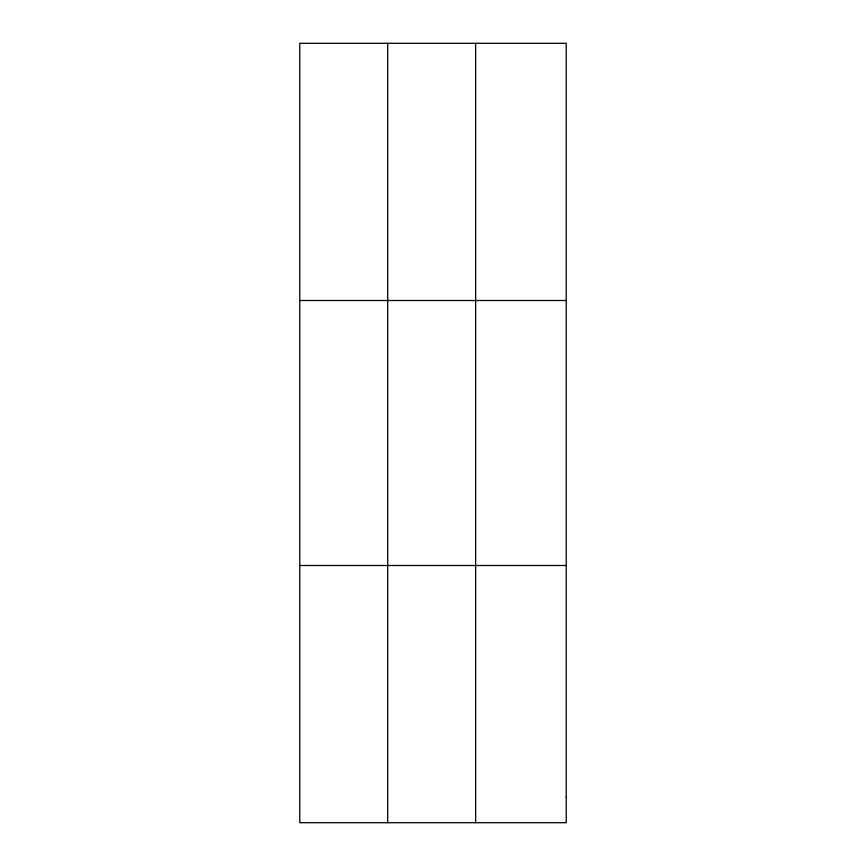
<?xml version="1.0" encoding="UTF-8"?>
<svg xmlns="http://www.w3.org/2000/svg" width="866" height="866" viewBox="0 0 866 866"><rect width="100%" height="100%" fill="white"/><g stroke="black" fill="none" stroke-linecap="round" stroke-linejoin="round"><path stroke-width="1.3" d="M387.697 43.3L387.697 822.7M475.64 43.3L475.64 822.7M299.766 300.502L566.234 300.502M299.766 565.498L566.234 565.498M566.234 796.98L566.234 822.7L299.766 822.7L299.766 43.3L566.234 43.3L566.234 796.98"/></g></svg>
